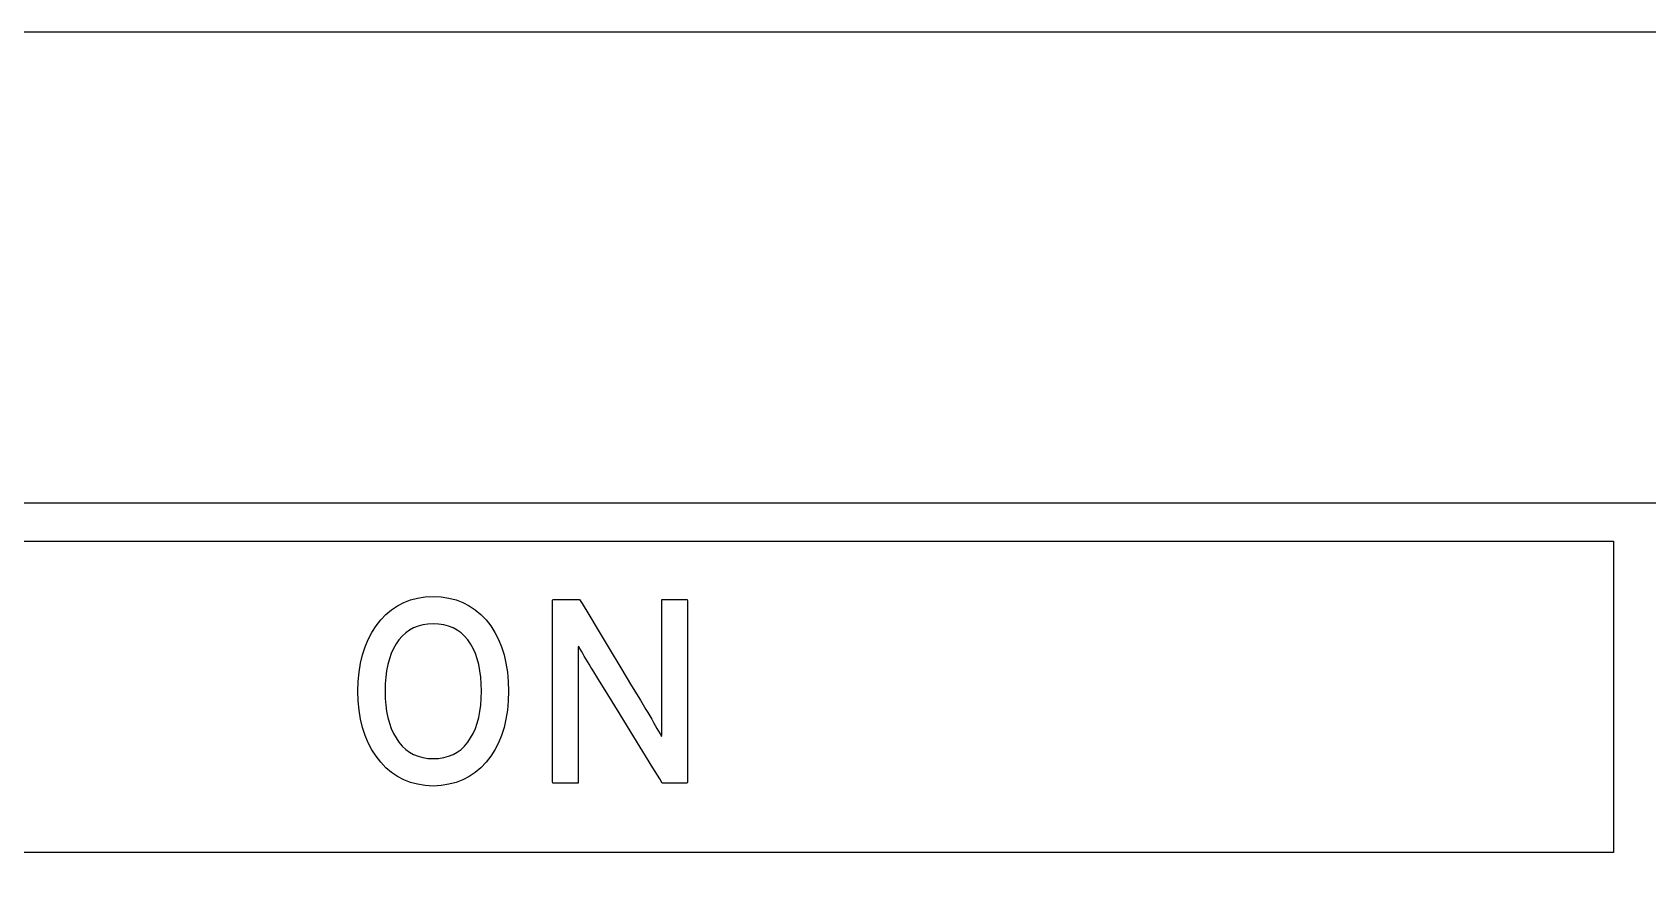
# Model space of a CAD drawing. Header units: inches. Extents: x 3.2 to 20.7, y 8 to 10.
# Drawn here: x 12.582 to 13.437, y 9.578 to 10.022 of the extents above; entities that cross this region are included whole.
import ezdxf

# ---------------------------------------------------------------- set-up
doc = ezdxf.new("R2010")
doc.units = ezdxf.units.IN
doc.header["$MEASUREMENT"] = 0

msp = doc.modelspace()

# ---------------------------------------------------------------- linework, layer by layer
for points in [[(3.22506, 10.02223), (3.22506, 8.30223), (20.67505, 8.30223), (20.67505, 10.02223), (3.22506, 10.02223)], [(13.59533, 9.77302), (13.37624, 9.77302), (13.15003, 9.77302), (12.92383, 9.77302), (12.70473, 9.77302), (12.60007, 9.77302), (12.49985, 9.77302)], [(12.27211, 9.58819), (12.27211, 9.75302), (13.41901, 9.75302), (13.41901, 9.58819), (12.27211, 9.58819)]]:
    msp.add_lwpolyline(points)
for points in [[(12.8343, 9.67359), (12.83412, 9.66842), (12.83366, 9.66349), (12.83291, 9.65882), (12.83187, 9.6544), (12.83055, 9.65022), (12.82894, 9.6463), (12.82704, 9.64262), (12.82485, 9.6392), (12.82236, 9.636), (12.81963, 9.63311), (12.81667, 9.63061), (12.8135, 9.62847), (12.81011, 9.62671), (12.80649, 9.62532), (12.80267, 9.62431), (12.79862, 9.62367), (12.79435, 9.6234), (12.79012, 9.62367), (12.78611, 9.62431), (12.78232, 9.62532), (12.77876, 9.62671), (12.77541, 9.62847), (12.77229, 9.63061), (12.76939, 9.63311), (12.76671, 9.636), (12.76422, 9.6392), (12.76198, 9.64262), (12.76004, 9.6463), (12.75839, 9.65022), (12.75703, 9.6544), (12.75597, 9.65882), (12.7552, 9.66349), (12.75472, 9.66842), (12.75454, 9.67359), (12.75472, 9.67876), (12.7552, 9.68369), (12.75597, 9.68838), (12.75703, 9.69282), (12.75839, 9.69702), (12.76004, 9.70098), (12.76198, 9.70469), (12.76422, 9.70816), (12.76671, 9.71136), (12.76939, 9.7142), (12.77229, 9.71666), (12.77541, 9.71876), (12.77876, 9.72049), (12.78232, 9.72185), (12.78611, 9.72284), (12.79012, 9.72346), (12.79435, 9.7237), (12.79862, 9.72346), (12.80267, 9.72284), (12.80649, 9.72185), (12.81011, 9.72049), (12.8135, 9.71876), (12.81667, 9.71666), (12.81963, 9.7142), (12.82236, 9.71136), (12.82485, 9.70816), (12.82704, 9.70469), (12.82894, 9.70098), (12.83055, 9.69702), (12.83187, 9.69282), (12.83291, 9.68838), (12.83366, 9.68369), (12.83412, 9.67876)], [(12.91561, 9.62496), (12.91424, 9.62719), (12.91059, 9.63312), (12.90533, 9.64166), (12.89915, 9.6517), (12.89272, 9.66214), (12.88673, 9.67186), (12.88186, 9.67977), (12.87879, 9.68476), (12.87781, 9.68636), (12.8769, 9.68788), (12.87602, 9.68936), (12.87517, 9.6908), (12.87434, 9.6922), (12.87355, 9.69355), (12.87279, 9.69486), (12.87205, 9.69612), (12.87135, 9.69734), (12.87105, 9.69655), (12.87106, 9.69422), (12.87106, 9.6918), (12.87107, 9.68932), (12.87109, 9.68676), (12.87111, 9.68412), (12.87113, 9.68141), (12.87115, 9.67862), (12.87118, 9.67576), (12.87119, 9.67398), (12.87119, 9.66946), (12.87119, 9.66265), (12.87119, 9.65447), (12.87119, 9.64584), (12.87119, 9.63766), (12.87119, 9.63085), (12.87119, 9.62633), (12.87118, 9.62496), (12.87054, 9.62496), (12.86911, 9.62496), (12.86713, 9.62496), (12.86484, 9.62496), (12.86251, 9.62496), (12.86036, 9.62496), (12.85867, 9.62496), (12.85766, 9.62496), (12.85749, 9.62565), (12.85749, 9.63194), (12.85749, 9.6434), (12.85749, 9.65826), (12.85749, 9.67475), (12.85749, 9.69112), (12.85749, 9.70559), (12.85749, 9.71642), (12.85749, 9.72184), (12.85776, 9.72215), (12.85894, 9.72215), (12.86081, 9.72215), (12.8631, 9.72215), (12.86557, 9.72215), (12.86794, 9.72215), (12.86995, 9.72215), (12.87136, 9.72215), (12.87188, 9.72215), (12.87319, 9.71998), (12.87667, 9.71421), (12.88168, 9.70589), (12.88758, 9.69612), (12.8937, 9.68597), (12.89941, 9.67651), (12.90405, 9.66881), (12.90698, 9.66396), (12.90797, 9.6623), (12.90902, 9.66049), (12.91003, 9.65875), (12.91099, 9.65707), (12.91191, 9.65546), (12.91279, 9.6539), (12.91363, 9.65241), (12.91442, 9.65098), (12.91517, 9.64962), (12.91546, 9.6504), (12.91543, 9.65281), (12.91541, 9.65528), (12.91539, 9.65783), (12.91537, 9.66044), (12.91536, 9.66312), (12.91535, 9.66587), (12.91534, 9.66869), (12.91534, 9.67157), (12.91534, 9.67335), (12.91534, 9.67785), (12.91534, 9.68463), (12.91534, 9.69277), (12.91534, 9.70136), (12.91534, 9.70951), (12.91534, 9.71628), (12.91534, 9.72078), (12.91535, 9.72215), (12.91598, 9.72215), (12.91741, 9.72215), (12.9194, 9.72215), (12.92168, 9.72215), (12.92402, 9.72215), (12.92616, 9.72215), (12.92786, 9.72215), (12.92887, 9.72215), (12.92904, 9.72146), (12.92904, 9.71517), (12.92904, 9.70371), (12.92904, 9.68885), (12.92904, 9.67236), (12.92904, 9.65599), (12.92904, 9.64151), (12.92904, 9.63069), (12.92904, 9.62527), (12.92878, 9.62496), (12.92768, 9.62496), (12.92594, 9.62496), (12.9238, 9.62496), (12.9215, 9.62496), (12.91929, 9.62496), (12.91741, 9.62496), (12.9161, 9.62496)], [(12.81992, 9.67359), (12.81983, 9.67741), (12.81956, 9.68103), (12.81912, 9.68445), (12.81849, 9.68768), (12.81769, 9.69071), (12.81671, 9.69354), (12.81555, 9.69617), (12.81421, 9.69861), (12.81269, 9.70082), (12.81099, 9.70275), (12.80912, 9.70443), (12.80709, 9.70586), (12.80488, 9.70704), (12.8025, 9.70796), (12.79995, 9.70862), (12.79724, 9.70904), (12.79435, 9.7092), (12.79153, 9.70904), (12.78886, 9.70862), (12.78636, 9.70796), (12.78402, 9.70704), (12.78184, 9.70586), (12.77982, 9.70443), (12.77797, 9.70275), (12.77627, 9.70082), (12.77474, 9.69861), (12.77337, 9.69617), (12.77219, 9.69354), (12.77119, 9.69071), (12.77037, 9.68768), (12.76974, 9.68445), (12.76928, 9.68103), (12.76901, 9.67741), (12.76892, 9.67359), (12.76901, 9.66981), (12.76928, 9.66624), (12.76974, 9.66285), (12.77037, 9.65966), (12.77119, 9.65666), (12.77219, 9.65386), (12.77337, 9.65125), (12.77474, 9.64883), (12.77627, 9.64658), (12.77797, 9.64455), (12.77982, 9.64279), (12.78184, 9.6413), (12.78402, 9.64008), (12.78636, 9.63913), (12.78886, 9.63845), (12.79153, 9.63805), (12.79435, 9.63791), (12.79724, 9.63805), (12.79995, 9.63845), (12.8025, 9.63913), (12.80488, 9.64008), (12.80709, 9.6413), (12.80912, 9.64279), (12.81099, 9.64455), (12.81269, 9.64658), (12.81421, 9.64883), (12.81555, 9.65125), (12.81671, 9.65386), (12.81769, 9.65666), (12.81849, 9.65966), (12.81912, 9.66285), (12.81956, 9.66624), (12.81983, 9.66981)]]:
    msp.add_lwpolyline(points, close=True)

doc.saveas('drawing.dxf')
